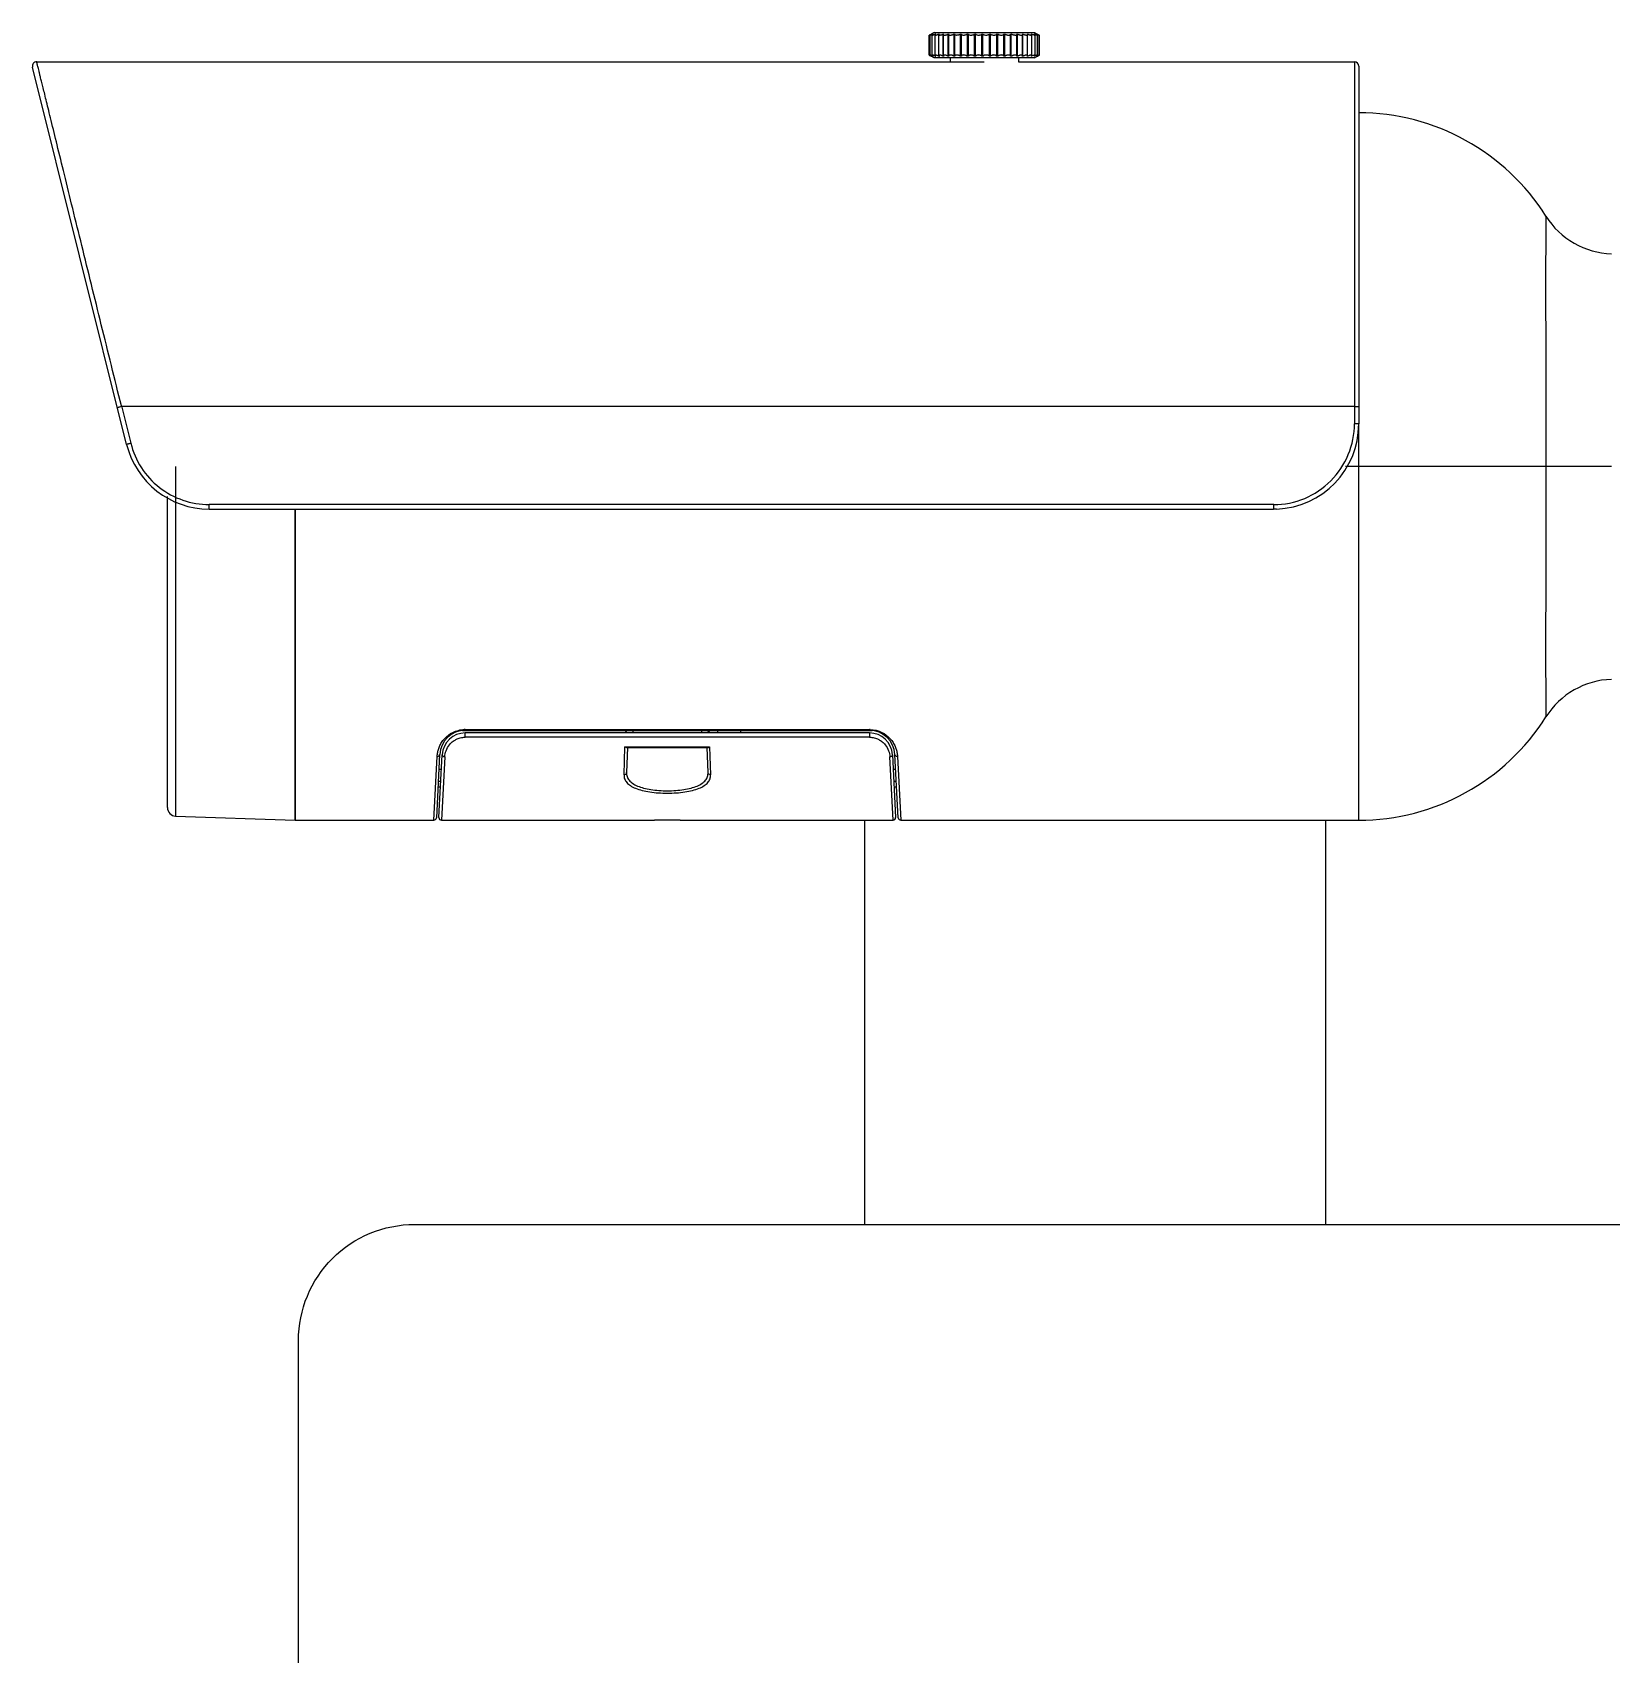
# Model space of a CAD drawing. Header units: millimetres. Extents: x 789 to 15176, y 607 to 3602.
# Drawn here: x 13111 to 14473, y 2115 to 3514 of the extents above; entities that cross this region are included whole.
import ezdxf

# ---------------------------------------------------------------- set-up
doc = ezdxf.new("R2010")
doc.units = ezdxf.units.MM
doc.layers.add('ASSEM_MEMBER_1', color=7, linetype='Continuous')

msp = doc.modelspace()

# ---------------------------------------------------------------- linework, layer by layer
for p, q in [((13828.8, 2485.9), (13828.8, 2834.4)), ((14226.4, 2485.9), (14226.4, 2834.4))]:
    msp.add_line(p, q)
msp.add_lwpolyline([(13440.5, 2485.9), (14705.4, 2485.9, -0.414214), (14805.4, 2385.9), (14805.4, 1212.7, -0.414214), (14705.4, 1112.7), (13440.5, 1112.7, -0.414214), (13340.5, 1212.7), (13340.5, 2385.9, -0.414214)], format="xyb", close=True)
at = {"layer": 'ASSEM_MEMBER_1', "color": 7, "linetype": 'Continuous'}
for p, q in [((13884.2, 3494), (13884.2, 3511)), ((13885.1, 3494), (13885.1, 3511)), ((13888.5, 3513.5), (13886, 3512)), ((13886.4, 3511.9), (13886.4, 3512)), ((13886.4, 3512), (13886.5, 3512)), ((13886.8, 3493.9), (13886.8, 3511.1)), ((13887.6, 3511.8), (13887.6, 3512)), ((13887.6, 3512), (13887.9, 3512)), ((13888.5, 3513.5), (13975.1, 3513.5)), ((13889.4, 3493.8), (13889.4, 3511.1)), ((13889.8, 3511.7), (13889.8, 3512)), ((13889.8, 3512), (13890.1, 3512)), ((13892.7, 3511.3), (13892.7, 3512)), ((13892.7, 3512), (13893.2, 3512)), ((13892.7, 3493.7), (13892.7, 3511.3)), ((13896.4, 3493), (13896.4, 3512)), ((13896.4, 3512), (13897, 3512)), ((13896.7, 3511.4), (13897, 3512)), ((13896.7, 3493.6), (13896.7, 3511.4)), ((13900.8, 3493), (13900.8, 3512)), ((13900.8, 3512), (13901.5, 3512)), ((13901.3, 3511.6), (13901.5, 3512)), ((13901.3, 3493.4), (13901.3, 3511.6)), ((13905.8, 3493), (13905.8, 3512)), ((13905.8, 3512), (13906.6, 3512)), ((13906.5, 3511.8), (13906.6, 3512)), ((13906.5, 3493.2), (13906.5, 3511.8)), ((13911.3, 3493), (13911.3, 3512)), ((13911.3, 3512), (13912.1, 3512)), ((13912.1, 3512), (13912.1, 3512)), ((13912.1, 3493), (13912.1, 3512)), ((13917.2, 3493), (13917.2, 3512)), ((13917.2, 3512), (13918.1, 3512)), ((13918.1, 3493), (13918.1, 3512)), ((13923.4, 3493), (13923.4, 3512)), ((13923.4, 3512), (13924.3, 3512)), ((13924.3, 3493), (13924.3, 3512)), ((13929.8, 3493), (13929.8, 3512)), ((13929.8, 3512), (13930.7, 3512)), ((13930.7, 3493), (13930.7, 3512)), ((13936.2, 3493), (13936.2, 3512)), ((13936.2, 3512), (13937.1, 3512)), ((13937.1, 3493), (13937.1, 3512)), ((13942.5, 3493), (13942.5, 3512)), ((13942.5, 3512), (13943.4, 3512)), ((13943.4, 3493), (13943.4, 3512)), ((13948.6, 3493), (13948.6, 3512)), ((13948.6, 3512), (13949.4, 3512)), ((13949.4, 3493), (13949.4, 3512)), ((13954.4, 3512), (13954.4, 3511.9)), ((13954.4, 3512), (13955.1, 3512)), ((13954.4, 3493.1), (13954.4, 3511.9)), ((13955.1, 3493), (13955.1, 3512)), ((13959.7, 3512), (13959.8, 3511.7)), ((13959.7, 3512), (13960.4, 3512)), ((13959.8, 3493.3), (13959.8, 3511.7)), ((13960.4, 3493), (13960.4, 3512)), ((13964.5, 3512), (13964.7, 3511.5)), ((13964.5, 3512), (13965.1, 3512)), ((13964.7, 3493.5), (13964.7, 3511.5)), ((13965.1, 3493), (13965.1, 3512)), ((13968.7, 3512), (13969.1, 3511.3)), ((13968.7, 3512), (13969.2, 3512)), ((13969.1, 3493.7), (13969.1, 3511.3)), ((13969.2, 3493), (13969.2, 3512)), ((13972.1, 3512), (13972.5, 3512)), ((13972.5, 3511.5), (13972.5, 3512)), ((13972.7, 3493.8), (13972.7, 3511.2)), ((13974.8, 3512), (13975.1, 3512)), ((13975.1, 3513.5), (13979.2, 3511.2)), ((13975.1, 3511.7), (13975.1, 3512)), ((13975.7, 3493.9), (13975.7, 3511.1)), ((13976.6, 3512), (13976.8, 3512)), ((13976.8, 3511.9), (13976.8, 3512)), ((13977.6, 3512), (13977.6, 3512)), ((13977.8, 3494), (13977.8, 3511)), ((13979.1, 3494), (13979.1, 3511)), ((13979.5, 3511), (13979.2, 3511.1)), ((13979.5, 3494), (13979.5, 3511)), ((13192.3, 3158.2), (13111.2, 3483.6)), ((13114.7, 3488.2), (13799.8, 3488.2)), ((13931.8, 3488), (13821.8, 3488)), ((13888.5, 3491.5), (13886, 3493)), ((13886.4, 3493), (13886.4, 3493.1)), ((13886.5, 3493), (13886.4, 3493)), ((13887.6, 3493), (13887.6, 3493.2)), ((13887.9, 3493), (13887.6, 3493)), ((13975.1, 3491.5), (13888.5, 3491.5)), ((13889.8, 3493), (13889.8, 3493.3)), ((13890.1, 3493), (13889.8, 3493)), ((13892.7, 3493), (13892.7, 3493.7)), ((13893.2, 3493), (13892.7, 3493)), ((13897, 3493), (13896.4, 3493)), ((13896.7, 3493.6), (13897, 3493)), ((13901.5, 3493), (13900.8, 3493)), ((13901.3, 3493.4), (13901.5, 3493)), ((13902.5, 3491.5), (13902.5, 3488)), ((13906.6, 3493), (13905.8, 3493)), ((13906.5, 3493.2), (13906.6, 3493)), ((13912.1, 3493), (13911.3, 3493)), ((13912.1, 3493), (13912.1, 3493)), ((13918.1, 3493), (13917.2, 3493)), ((13924.3, 3493), (13923.4, 3493)), ((13930.7, 3493), (13929.8, 3493)), ((13937.1, 3493), (13936.2, 3493)), ((13943.4, 3493), (13942.5, 3493)), ((13949.4, 3493), (13948.6, 3493)), ((13954.4, 3493), (13954.4, 3493.1)), ((13955.1, 3493), (13954.4, 3493)), ((13959.7, 3493), (13959.8, 3493.3)), ((13960.4, 3493), (13959.7, 3493)), ((13961.2, 3491.5), (13961.2, 3488.2)), ((13961.2, 3488.2), (14251, 3488.2)), ((13964.5, 3493), (13964.7, 3493.5)), ((13965.1, 3493), (13964.5, 3493)), ((13968.7, 3493), (13969.1, 3493.7)), ((13969.2, 3493), (13968.7, 3493)), ((13972.5, 3493), (13972.1, 3493)), ((13972.5, 3493), (13972.5, 3493.5)), ((13975.1, 3493), (13974.8, 3493)), ((13975.1, 3491.5), (13979.2, 3493.8)), ((13975.1, 3493), (13975.1, 3493.3)), ((13976.8, 3493), (13976.6, 3493)), ((13976.8, 3493), (13976.8, 3493.1)), ((13977.6, 3493), (13977.5, 3493)), ((13977.6, 3493), (13977.6, 3493)), ((13979.5, 3494), (13978.9, 3493.7)), ((13979.5, 3494), (13979.5, 3494)), ((14251, 3488.2), (14251, 3176.2)), ((14254.7, 3484.5), (14254.7, 3176)), ((13187.8, 3191.5), (13195.9, 3159.4)), ((13187.9, 3191.2), (14251, 3191.2)), ((14254.7, 2834.4), (14254.7, 3176)), ((13234.5, 3139.3), (13234.5, 2837.9)), ((14472.7, 3139.3), (14243.4, 3139.3)), ((13227.4, 2845.2), (13227.4, 3113.3)), ((14181.4, 3106.5), (13263.5, 3106.5)), ((13263.5, 3102.6), (13263.5, 3106.5)), ((14181.3, 3106.5), (14181.3, 3102.6)), ((13263.5, 3102.6), (14181.3, 3102.6)), ((13337.5, 3102.6), (13337.5, 2834.4)), ((13337.5, 2834.4), (13337.5, 3102.6)), ((14183.9, 3102.6), (14181.3, 3102.6)), ((13482, 2911.7), (13484.2, 2911.7)), ((13484.2, 2912.6), (13832.8, 2912.6)), ((13484.2, 2911.8), (13484.2, 2912.6)), ((13484.2, 2911.8), (13832.8, 2911.8)), ((13832.8, 2909.6), (13484.2, 2909.6)), ((13484.2, 2905.9), (13484.2, 2909.6)), ((13624, 2911.8), (13621.8, 2909.6)), ((13629.2, 2909.6), (13629.2, 2911.8)), ((13687.9, 2911.8), (13687.9, 2909.6)), ((13695.2, 2909.6), (13693, 2911.8)), ((13701.9, 2911.8), (13701.8, 2909.6)), ((13721.5, 2911.8), (13721.6, 2909.6)), ((13832.8, 2912.6), (13832.8, 2911.8)), ((13832.8, 2911.7), (13835, 2911.7)), ((13832.8, 2909.6), (13832.8, 2905.9)), ((13832.8, 2905.9), (13484.2, 2905.9)), ((13621.2, 2873.6), (13622, 2897.7)), ((13622, 2897.7), (13695, 2897.7)), ((13623.4, 2897.1), (13693.6, 2897.1)), ((13624.1, 2897.1), (13623.4, 2875.4)), ((13693.6, 2875.4), (13692.9, 2897.1)), ((13695, 2897.7), (13695.8, 2873.6)), ((13457.2, 2834.4), (13460, 2889.3)), ((13462.2, 2891), (13459.4, 2836.5)), ((13461.6, 2836.8), (13464.4, 2890.8)), ((13466.6, 2889), (13463.8, 2834.4)), ((13853.2, 2834.4), (13850.4, 2889)), ((13852.6, 2890.8), (13855.4, 2836.8)), ((13857.6, 2836.5), (13854.8, 2891)), ((13857, 2889.3), (13859.8, 2834.4)), ((13461, 2867.9), (13463.2, 2867.9)), ((13463.8, 2878), (13461.6, 2878)), ((13855.5, 2878), (13853.3, 2878)), ((13853.8, 2867.9), (13856, 2867.9)), ((13463, 2863), (13460.8, 2863)), ((13463, 2862.8), (13460.8, 2862.8)), ((13856.2, 2863), (13854, 2863)), ((13856.3, 2862.8), (13854.1, 2862.8)), ((13234.5, 2837.9), (13337.5, 2834.4)), ((13337.5, 2834.4), (13457.2, 2834.4)), ((13463.8, 2834.4), (13647.5, 2834.4)), ((13669.5, 2834.4), (13853.2, 2834.4)), ((13859.8, 2834.4), (14254.7, 2834.4))]:
    msp.add_line(p, q, dxfattribs=at)
for centre, radius, start, end in [((13900.8, 3484.7), 31.1, 120.8706, 121.1089), ((14041.7, 3625.8), 130.6, 240.6038, 241.2338), ((14044.4, 3630.6), 136.1, 241.2329, 241.4267), ((13114.7, 3484.5), 3.67, 90, 194.0018), ((13822.6, 5457), 1968.9, 269.334, 269.9746), ((13902.9, 3523.7), 35.1, 238.9131, 239.1254), ((14041.6, 3379.5), 130.3, 118.7676, 119.4021), ((14251, 3484.5), 3.67, 0.0004, 90), ((14254.7, 3253.3), 190.9, 32.2472, 90), ((14474.8, 3392.1), 69.4, 212.2472, 268.2524), ((14181.3, 3176), 73.4, 272.0514, 0.0022), ((13263.5, 3176), 73.4, 193.9976, 269.9978), ((14474.8, 2886.4), 69.4, 91.747, 147.7528), ((14254.7, 3025.3), 190.9, 270, 327.7528), ((13484.2, 2889.8), 22, 90, 177.0001), ((13484.2, 2889.8), 19.8, 90, 177.0001), ((13483.6, 2896.8), 15.8, 88.5292, 90.4888), ((13483.6, 2897.3), 15.3, 87.8292, 88.5217), ((13833, 2892.3), 20.3, 90.1079, 90.6196), ((13832.8, 2889.8), 22, 2.9999, 90), ((13832.8, 2889.8), 19.8, 3, 90.0001), ((13833, 2891.9), 20.7, 88.6455, 90.105), ((13234.8, 2845.2), 7.34, 180.0026, 268.091), ((13457.2, 2836.6), 2.2, 269.9155, 356.9624), ((13463.8, 2836.6), 2.2, 177.014, 269.9158), ((13658.6, 991.6), 1842.8, 90.0016, 90.3439), ((13658.3, 937.7), 1896.7, 89.661, 89.9935), ((13853.2, 2836.6), 2.2, 270.085, 2.9862), ((13859.8, 2836.6), 2.2, 183.0381, 270.0856)]:
    msp.add_arc(centre, radius, start, end, dxfattribs=at)
for points, knots in [([(13885, 3511.3), (13884.9, 3511.2), (13884.7, 3511.1), (13884.5, 3511.1), (13884.4, 3511), (13884.3, 3511), (13884.3, 3511), (13884.2, 3511), (13884.2, 3511)], [0, 0, 0, 0, 0.424121, 0.74201, 0.855611, 0.93669, 0.984038, 1, 1, 1, 1]), ([(13884.2, 3511), (13884.2, 3511), (13884.3, 3511), (13884.3, 3511), (13884.4, 3511.1), (13884.4, 3511.1), (13884.5, 3511.1)], [0, 0, 0, 0, 0.08451, 0.281378, 0.588474, 1, 1, 1, 1]), ([(13884.5, 3511.1), (13884.5, 3511.1), (13884.6, 3511.2), (13884.7, 3511.3), (13884.8, 3511.3)], [0, 0, 0, 0, 0.218883, 1, 1, 1, 1]), ([(13884.9, 3511.4), (13884.9, 3511.4), (13885.3, 3511.6), (13885.7, 3511.9), (13886, 3512)], [0, 0, 0, 0, 0.218281, 1, 1, 1, 1]), ([(13886.4, 3512), (13886.2, 3512), (13885.8, 3511.7), (13885.3, 3511.5), (13885, 3511.3)], [0, 0, 0, 0, 0.276414, 1, 1, 1, 1]), ([(13885.1, 3511), (13885.1, 3511), (13885.2, 3511.1), (13885.2, 3511.1), (13885.4, 3511.3), (13885.5, 3511.4), (13885.7, 3511.5), (13886, 3511.7), (13886.3, 3511.9), (13886.5, 3512)], [0, 0, 0, 0, 0.036684, 0.10192, 0.195864, 0.316095, 0.459711, 0.623694, 1, 1, 1, 1]), ([(13887.6, 3512), (13887.3, 3511.9), (13886.9, 3511.6), (13886.3, 3511.4), (13885.9, 3511.2), (13885.6, 3511.1), (13885.4, 3511), (13885.2, 3511), (13885.2, 3511), (13885.1, 3511), (13885.1, 3511), (13885.1, 3511)], [0, 0, 0, 0, 0.380141, 0.551899, 0.703437, 0.828355, 0.920542, 0.952913, 0.975833, 0.990157, 1, 1, 1, 1]), ([(13886.8, 3511.1), (13886.8, 3511.1), (13886.9, 3511.1), (13886.9, 3511.3), (13887.2, 3511.5), (13887.5, 3511.7), (13887.7, 3511.9), (13887.9, 3512)], [0, 0, 0, 0, 0.051713, 0.125065, 0.339961, 0.637133, 1, 1, 1, 1]), ([(13889.8, 3512), (13889.6, 3511.9), (13889.2, 3511.8), (13888.7, 3511.5), (13888.2, 3511.3), (13887.8, 3511.1), (13887.4, 3511), (13887.2, 3511), (13887.1, 3511), (13887, 3511), (13886.9, 3511), (13886.8, 3511), (13886.8, 3511), (13886.8, 3511.1)], [0, 0, 0, 0, 0.187432, 0.36969, 0.540142, 0.691903, 0.817468, 0.868294, 0.910215, 0.942992, 0.967103, 0.984405, 1, 1, 1, 1]), ([(13889.4, 3511.1), (13889.4, 3511.2), (13889.4, 3511.3), (13889.7, 3511.7), (13889.9, 3511.9), (13890.1, 3512)], [0, 0, 0, 0, 0.149572, 0.368077, 1, 1, 1, 1]), ([(13892.7, 3512), (13892.5, 3511.9), (13892.1, 3511.7), (13891.6, 3511.5), (13891, 3511.2), (13890.5, 3511.1), (13890, 3511), (13889.7, 3511), (13889.5, 3511), (13889.4, 3511), (13889.4, 3511.1), (13889.4, 3511.1), (13889.4, 3511.1)], [0, 0, 0, 0, 0.179451, 0.357112, 0.525776, 0.677646, 0.804175, 0.8981, 0.932093, 0.958283, 0.979355, 1, 1, 1, 1]), ([(13892.7, 3511.3), (13892.7, 3511.3), (13892.7, 3511.4), (13892.9, 3511.7), (13893, 3511.9), (13893.2, 3512)], [0, 0, 0, 0, 0.175799, 0.399973, 1, 1, 1, 1]), ([(13896.4, 3512), (13896.2, 3511.9), (13895.8, 3511.7), (13895.2, 3511.4), (13894.5, 3511.2), (13893.9, 3511), (13893.4, 3511), (13893.1, 3511), (13892.9, 3511), (13892.8, 3511.1), (13892.7, 3511.2), (13892.7, 3511.2), (13892.7, 3511.3)], [0, 0, 0, 0, 0.170684, 0.343201, 0.509884, 0.661972, 0.789825, 0.885791, 0.921438, 0.950257, 0.975063, 1, 1, 1, 1]), ([(13900.8, 3512), (13900.6, 3511.9), (13900.2, 3511.7), (13899.5, 3511.4), (13898.8, 3511.2), (13898.1, 3511), (13897.6, 3510.9), (13897.1, 3511), (13896.9, 3511.1), (13896.8, 3511.2), (13896.7, 3511.3), (13896.7, 3511.4), (13896.7, 3511.4)], [0, 0, 0, 0, 0.161374, 0.328391, 0.493058, 0.64563, 0.775228, 0.873888, 0.911609, 0.943191, 0.97146, 1, 1, 1, 1]), ([(13905.8, 3512), (13905.6, 3511.9), (13905.1, 3511.6), (13904.4, 3511.3), (13903.7, 3511.1), (13902.9, 3511), (13902.3, 3510.9), (13901.8, 3511), (13901.5, 3511.2), (13901.4, 3511.4), (13901.3, 3511.5), (13901.3, 3511.6)], [0, 0, 0, 0, 0.151712, 0.313022, 0.47578, 0.629248, 0.761198, 0.863232, 0.93698, 0.968395, 1, 1, 1, 1]), ([(13911.3, 3512), (13911.1, 3511.9), (13910.7, 3511.6), (13909.9, 3511.3), (13909.1, 3511.1), (13908.3, 3511), (13907.6, 3511), (13907, 3511.1), (13906.7, 3511.3), (13906.5, 3511.6), (13906.5, 3511.7), (13906.5, 3511.8)], [0, 0, 0, 0, 0.14154, 0.2967, 0.457434, 0.612005, 0.74675, 0.852661, 0.931575, 0.965819, 1, 1, 1, 1]), ([(13917.2, 3512), (13917, 3511.9), (13916.6, 3511.6), (13915.8, 3511.3), (13914.9, 3511), (13914, 3510.9), (13913.3, 3511), (13912.6, 3511.2), (13912.3, 3511.5), (13912.2, 3511.8), (13912.1, 3511.9), (13912.1, 3512)], [0, 0, 0, 0, 0.131021, 0.279656, 0.43834, 0.594331, 0.732413, 0.842727, 0.926887, 0.963691, 1, 1, 1, 1]), ([(13923.4, 3512), (13923.3, 3511.9), (13922.8, 3511.6), (13922.1, 3511.2), (13921.2, 3511), (13920.3, 3510.9), (13919.5, 3511), (13918.8, 3511.2), (13918.3, 3511.6), (13918.1, 3511.9), (13918.1, 3512)], [0, 0, 0, 0, 0.117515, 0.255246, 0.407793, 0.563664, 0.707553, 0.827841, 0.92247, 1, 1, 1, 1]), ([(13929.8, 3512), (13929.7, 3511.9), (13929.3, 3511.6), (13928.6, 3511.2), (13927.8, 3511), (13926.9, 3510.9), (13926, 3511), (13925.1, 3511.3), (13924.5, 3511.7), (13924.3, 3512)], [0, 0, 0, 0, 0.104258, 0.230038, 0.374828, 0.529209, 0.678443, 0.809399, 1, 1, 1, 1]), ([(13931.8, 3511.2), (13931.6, 3511.3), (13931.2, 3511.5), (13930.8, 3511.9), (13930.7, 3512)], [0, 0, 0, 0, 0.552225, 1, 1, 1, 1]), ([(13936.2, 3512), (13936, 3511.8), (13935.7, 3511.5), (13935, 3511.2), (13934.2, 3511), (13933.1, 3510.9), (13932.2, 3511.1), (13931.8, 3511.2)], [0, 0, 0, 0, 0.184229, 0.300372, 0.432011, 0.722159, 1, 1, 1, 1]), ([(13942.5, 3512), (13942.4, 3511.9), (13942.2, 3511.6), (13941.7, 3511.2), (13941, 3511), (13940.1, 3510.9), (13939.2, 3511), (13938.3, 3511.2), (13937.6, 3511.6), (13937.2, 3511.9), (13937.1, 3512)], [0, 0, 0, 0, 0.081557, 0.182311, 0.307907, 0.454465, 0.609469, 0.757976, 0.889471, 1, 1, 1, 1]), ([(13948.6, 3512), (13948.6, 3511.9), (13948.6, 3511.8), (13948.4, 3511.5), (13948, 3511.2), (13947.4, 3511), (13946.5, 3510.9), (13945.6, 3511), (13944.8, 3511.2), (13944, 3511.6), (13943.5, 3511.9), (13943.4, 3512)], [0, 0, 0, 0, 0.03693, 0.075231, 0.163906, 0.278608, 0.41946, 0.575673, 0.731843, 0.875493, 1, 1, 1, 1]), ([(13954.4, 3511.9), (13954.4, 3511.8), (13954.4, 3511.7), (13954.2, 3511.4), (13953.9, 3511.1), (13953.3, 3511), (13952.6, 3510.9), (13951.7, 3511), (13950.9, 3511.3), (13950.1, 3511.6), (13949.6, 3511.9), (13949.4, 3512)], [0, 0, 0, 0, 0.035321, 0.070908, 0.152486, 0.260598, 0.396992, 0.552197, 0.711889, 0.863747, 1, 1, 1, 1]), ([(13959.8, 3511.7), (13959.8, 3511.6), (13959.8, 3511.5), (13959.7, 3511.3), (13959.4, 3511.1), (13959.1, 3511), (13958.7, 3511), (13958.1, 3511), (13957.4, 3511.1), (13956.6, 3511.3), (13955.8, 3511.6), (13955.4, 3511.9), (13955.1, 3512)], [0, 0, 0, 0, 0.032966, 0.065841, 0.142172, 0.190461, 0.246425, 0.379708, 0.533617, 0.695298, 0.853434, 1, 1, 1, 1]), ([(13964.7, 3511.5), (13964.7, 3511.4), (13964.7, 3511.3), (13964.6, 3511.2), (13964.3, 3511), (13963.8, 3510.9), (13963.2, 3511), (13962.5, 3511.1), (13961.8, 3511.4), (13961.1, 3511.7), (13960.6, 3511.9), (13960.4, 3512)], [0, 0, 0, 0, 0.030163, 0.060068, 0.131304, 0.231672, 0.362457, 0.515491, 0.679245, 0.843406, 1, 1, 1, 1]), ([(13969.1, 3511.3), (13969.1, 3511.3), (13969, 3511.2), (13969, 3511.1), (13968.9, 3511), (13968.6, 3511), (13968.3, 3511), (13967.9, 3511), (13967.6, 3511.1), (13967.4, 3511.1), (13967.1, 3511.2), (13966.8, 3511.3), (13966.3, 3511.4), (13965.8, 3511.7), (13965.3, 3511.9), (13965.1, 3512)], [0, 0, 0, 0, 0.026824, 0.053407, 0.08361, 0.120304, 0.217576, 0.34623, 0.382506, 0.420103, 0.498586, 0.580396, 0.664274, 0.833971, 1, 1, 1, 1]), ([(13972.7, 3511.2), (13972.7, 3511.2), (13972.7, 3511.1), (13972.7, 3511), (13972.6, 3511), (13972.4, 3511), (13972, 3511), (13971.5, 3511.1), (13971, 3511.2), (13970.4, 3511.4), (13969.8, 3511.7), (13969.4, 3511.9), (13969.2, 3512)], [0, 0, 0, 0, 0.022892, 0.045867, 0.073372, 0.108136, 0.203055, 0.3302, 0.482169, 0.649844, 0.824892, 1, 1, 1, 1]), ([(13972.1, 3512), (13972.3, 3511.9), (13972.5, 3511.7), (13972.7, 3511.4), (13972.7, 3511.3), (13972.7, 3511.2)], [0, 0, 0, 0, 0.616239, 0.837333, 1, 1, 1, 1]), ([(13975.7, 3511.1), (13975.7, 3511.1), (13975.6, 3511), (13975.6, 3511), (13975.5, 3511), (13975.4, 3511), (13975.2, 3511), (13975, 3511), (13974.5, 3511.2), (13973.6, 3511.5), (13972.9, 3511.8), (13972.5, 3512)], [0, 0, 0, 0, 0.018224, 0.037406, 0.062464, 0.09582, 0.13808, 0.189145, 0.315208, 0.636536, 1, 1, 1, 1]), ([(13974.8, 3512), (13974.9, 3511.9), (13975.1, 3511.8), (13975.4, 3511.5), (13975.6, 3511.3), (13975.7, 3511.2), (13975.7, 3511.1)], [0, 0, 0, 0, 0.354916, 0.647096, 0.86354, 1, 1, 1, 1]), ([(13977.8, 3511), (13977.8, 3510.9), (13977.6, 3511), (13977.4, 3511), (13977.2, 3511.1), (13976.9, 3511.2), (13976.5, 3511.3), (13976.1, 3511.5), (13975.6, 3511.8), (13975.2, 3511.9), (13975.1, 3512)], [0, 0, 0, 0, 0.076934, 0.118999, 0.170065, 0.296327, 0.449268, 0.621805, 0.807465, 1, 1, 1, 1]), ([(13976.6, 3512), (13976.8, 3511.9), (13977.1, 3511.7), (13977.4, 3511.5), (13977.6, 3511.3), (13977.7, 3511.2), (13977.8, 3511.1), (13977.8, 3511), (13977.8, 3511)], [0, 0, 0, 0, 0.370128, 0.672677, 0.792001, 0.886959, 0.956013, 1, 1, 1, 1]), ([(13978, 3511.4), (13977.9, 3511.4), (13977.5, 3511.6), (13977.1, 3511.9), (13976.8, 3512)], [0, 0, 0, 0, 0.230234, 1, 1, 1, 1]), ([(13977.5, 3512), (13977.8, 3511.9), (13978, 3511.7), (13978.4, 3511.5), (13978.6, 3511.3), (13978.8, 3511.2), (13979, 3511.1), (13979, 3511), (13979.1, 3511), (13979.1, 3511), (13979.1, 3511)], [0, 0, 0, 0, 0.381161, 0.547799, 0.693506, 0.814699, 0.907868, 0.969835, 0.988697, 1, 1, 1, 1]), ([(13979.1, 3511), (13979.1, 3511), (13979.1, 3511), (13979, 3511), (13979, 3511), (13979, 3511), (13978.9, 3511), (13978.8, 3511), (13978.6, 3511.1), (13978.4, 3511.2), (13978.2, 3511.3), (13978, 3511.4)], [0, 0, 0, 0, 0.020449, 0.040457, 0.068662, 0.105296, 0.15039, 0.265151, 0.410521, 0.583673, 1, 1, 1, 1]), ([(13187.8, 3191.5), (13182, 3214.8), (13173.4, 3249.7), (13162, 3295.8), (13153.8, 3329.2), (13146, 3360.9), (13138.9, 3389.9), (13132.7, 3415.2), (13128.2, 3433.5), (13125.2, 3445.9), (13123.3, 3453.4), (13121.8, 3459.9), (13120.4, 3465.5), (13119.2, 3470.1), (13118.2, 3474.1), (13117.4, 3477.3), (13116.8, 3480), (13116.2, 3482.2), (13115.8, 3484), (13115.4, 3485.4), (13115.2, 3486.4), (13115, 3487.2), (13114.9, 3487.7), (13114.8, 3487.9), (13114.8, 3488.1), (13114.8, 3488.1), (13114.7, 3488.2), (13114.7, 3488.2)], [0, 0, 0, 0, 0.236389, 0.352749, 0.466182, 0.574182, 0.673148, 0.75922, 0.829659, 0.858809, 0.88413, 0.905913, 0.92451, 0.940191, 0.953258, 0.964104, 0.973083, 0.980423, 0.986316, 0.990935, 0.99445, 0.997016, 0.998735, 0.999306, 0.999699, 0.999927, 1, 1, 1, 1]), ([(13884.2, 3494), (13884.2, 3494), (13884.3, 3494), (13884.3, 3494), (13884.4, 3493.9), (13884.5, 3493.9), (13884.5, 3493.9)], [0, 0, 0, 0, 0.08331, 0.280385, 0.588187, 1, 1, 1, 1]), ([(13885, 3493.7), (13884.9, 3493.8), (13884.7, 3493.8), (13884.5, 3493.9), (13884.4, 3494), (13884.4, 3494), (13884.3, 3494), (13884.3, 3494), (13884.2, 3494), (13884.2, 3494)], [0, 0, 0, 0, 0.424285, 0.597758, 0.74215, 0.855673, 0.93673, 0.984131, 1, 1, 1, 1]), ([(13884.5, 3493.9), (13884.5, 3493.8), (13884.6, 3493.8), (13884.7, 3493.7), (13884.8, 3493.7)], [0, 0, 0, 0, 0.22177, 1, 1, 1, 1]), ([(13884.9, 3493.6), (13884.9, 3493.6), (13885.3, 3493.4), (13885.7, 3493.1), (13886, 3493)], [0, 0, 0, 0, 0.21817, 1, 1, 1, 1]), ([(13886.4, 3493), (13886.2, 3493), (13885.8, 3493.3), (13885.3, 3493.5), (13885, 3493.7)], [0, 0, 0, 0, 0.276402, 1, 1, 1, 1]), ([(13885.1, 3494), (13885.1, 3494), (13885.2, 3493.9), (13885.2, 3493.8), (13885.4, 3493.7), (13885.5, 3493.6), (13885.7, 3493.5), (13886, 3493.3), (13886.3, 3493.1), (13886.5, 3493)], [0, 0, 0, 0, 0.036794, 0.102088, 0.195948, 0.316097, 0.459694, 0.62369, 1, 1, 1, 1]), ([(13887.6, 3493), (13887.3, 3493.1), (13886.9, 3493.4), (13886.3, 3493.6), (13886.1, 3493.7), (13885.8, 3493.8), (13885.6, 3493.9), (13885.4, 3494), (13885.2, 3494), (13885.2, 3494), (13885.1, 3494), (13885.1, 3494), (13885.1, 3494)], [0, 0, 0, 0, 0.380168, 0.551928, 0.630622, 0.7035, 0.828427, 0.920581, 0.952957, 0.975884, 0.990187, 1, 1, 1, 1]), ([(13889.8, 3493), (13889.6, 3493.1), (13889.2, 3493.2), (13888.7, 3493.5), (13888.2, 3493.7), (13887.8, 3493.9), (13887.4, 3494), (13887.2, 3494), (13887.1, 3494), (13887, 3494), (13886.9, 3494), (13886.8, 3494), (13886.8, 3494), (13886.8, 3493.9)], [0, 0, 0, 0, 0.18743, 0.369676, 0.540113, 0.691889, 0.817429, 0.868243, 0.910167, 0.942946, 0.967046, 0.984349, 1, 1, 1, 1]), ([(13886.8, 3493.9), (13886.8, 3493.9), (13886.9, 3493.9), (13886.9, 3493.7), (13887.2, 3493.5), (13887.5, 3493.3), (13887.7, 3493.1), (13887.9, 3493)], [0, 0, 0, 0, 0.051808, 0.125081, 0.339859, 0.637094, 1, 1, 1, 1]), ([(13892.7, 3493), (13892.5, 3493.1), (13892.1, 3493.3), (13891.6, 3493.5), (13891, 3493.7), (13890.5, 3493.9), (13890, 3494), (13889.7, 3494), (13889.5, 3494), (13889.4, 3494), (13889.4, 3493.9), (13889.4, 3493.9), (13889.4, 3493.8)], [0, 0, 0, 0, 0.179444, 0.357086, 0.525736, 0.677609, 0.80411, 0.898043, 0.932031, 0.958227, 0.979338, 1, 1, 1, 1]), ([(13889.4, 3493.8), (13889.4, 3493.8), (13889.4, 3493.7), (13889.7, 3493.3), (13889.9, 3493.1), (13890.1, 3493)], [0, 0, 0, 0, 0.149357, 0.367885, 1, 1, 1, 1]), ([(13896.4, 3493), (13896.2, 3493.1), (13895.8, 3493.3), (13895.2, 3493.6), (13894.5, 3493.8), (13893.9, 3494), (13893.4, 3494), (13893.1, 3494), (13892.9, 3494), (13892.8, 3493.9), (13892.7, 3493.8), (13892.7, 3493.8), (13892.7, 3493.7)], [0, 0, 0, 0, 0.170692, 0.343202, 0.50989, 0.66198, 0.789829, 0.885802, 0.921455, 0.950298, 0.975108, 1, 1, 1, 1]), ([(13892.7, 3493.7), (13892.7, 3493.7), (13892.7, 3493.6), (13892.9, 3493.3), (13893, 3493.1), (13893.2, 3493)], [0, 0, 0, 0, 0.175678, 0.399936, 1, 1, 1, 1]), ([(13900.8, 3493), (13900.6, 3493.1), (13900.2, 3493.3), (13899.5, 3493.6), (13898.8, 3493.8), (13898.1, 3494), (13897.6, 3494), (13897.1, 3494), (13896.9, 3493.9), (13896.8, 3493.8), (13896.7, 3493.7), (13896.7, 3493.6), (13896.7, 3493.6)], [0, 0, 0, 0, 0.161387, 0.328401, 0.493084, 0.645653, 0.775266, 0.873927, 0.911662, 0.943245, 0.971475, 1, 1, 1, 1]), ([(13905.8, 3493), (13905.6, 3493.1), (13905.1, 3493.4), (13904.4, 3493.7), (13903.7, 3493.9), (13902.9, 3494), (13902.3, 3494), (13901.8, 3494), (13901.5, 3493.8), (13901.4, 3493.6), (13901.3, 3493.5), (13901.3, 3493.4)], [0, 0, 0, 0, 0.151719, 0.31302, 0.475791, 0.629249, 0.761216, 0.863252, 0.936972, 0.968375, 1, 1, 1, 1]), ([(13911.3, 3493), (13911.1, 3493.1), (13910.7, 3493.4), (13909.9, 3493.7), (13909.1, 3493.9), (13908.3, 3494), (13907.6, 3494), (13907.2, 3493.9), (13906.9, 3493.8), (13906.7, 3493.7), (13906.5, 3493.4), (13906.5, 3493.3), (13906.5, 3493.2)], [0, 0, 0, 0, 0.141499, 0.296599, 0.457292, 0.611809, 0.746526, 0.803389, 0.852723, 0.931566, 0.965817, 1, 1, 1, 1]), ([(13917.2, 3493), (13917, 3493.1), (13916.6, 3493.4), (13915.8, 3493.7), (13914.9, 3494), (13914, 3494.1), (13913.4, 3494), (13912.9, 3493.9), (13912.6, 3493.7), (13912.3, 3493.5), (13912.2, 3493.2), (13912.1, 3493.1), (13912.1, 3493)], [0, 0, 0, 0, 0.130979, 0.279556, 0.438191, 0.594137, 0.732178, 0.791159, 0.842777, 0.926897, 0.963701, 1, 1, 1, 1]), ([(13923.4, 3493), (13923.3, 3493.1), (13922.8, 3493.4), (13922.1, 3493.8), (13921.2, 3494), (13920.3, 3494.1), (13919.5, 3494), (13918.8, 3493.8), (13918.3, 3493.4), (13918.1, 3493.1), (13918.1, 3493)], [0, 0, 0, 0, 0.117515, 0.25524, 0.407787, 0.563668, 0.707561, 0.827835, 0.922457, 1, 1, 1, 1]), ([(13929.8, 3493), (13929.7, 3493.1), (13929.3, 3493.4), (13928.6, 3493.8), (13927.8, 3494), (13926.9, 3494.1), (13926.1, 3494), (13925.6, 3493.9), (13924.9, 3493.7), (13924.5, 3493.3), (13924.3, 3493)], [0, 0, 0, 0, 0.104236, 0.229987, 0.374747, 0.529106, 0.678315, 0.746734, 0.809433, 1, 1, 1, 1]), ([(13931.8, 3493.8), (13931.6, 3493.7), (13931.2, 3493.5), (13930.8, 3493.1), (13930.7, 3493)], [0, 0, 0, 0, 0.552195, 1, 1, 1, 1]), ([(13936.2, 3493), (13936, 3493.2), (13935.7, 3493.5), (13935, 3493.8), (13934.2, 3494), (13933.1, 3494.1), (13932.2, 3493.9), (13931.8, 3493.8)], [0, 0, 0, 0, 0.184292, 0.300475, 0.432076, 0.72214, 1, 1, 1, 1]), ([(13942.5, 3493), (13942.4, 3493.1), (13942.2, 3493.4), (13941.7, 3493.8), (13941, 3494), (13940.1, 3494.1), (13939.2, 3494), (13938.3, 3493.8), (13937.6, 3493.4), (13937.2, 3493.1), (13937.1, 3493)], [0, 0, 0, 0, 0.081553, 0.182311, 0.307904, 0.454473, 0.609481, 0.757975, 0.889454, 1, 1, 1, 1]), ([(13948.6, 3493), (13948.6, 3493), (13948.6, 3493.2), (13948.4, 3493.5), (13948, 3493.8), (13947.4, 3494), (13946.5, 3494.1), (13945.6, 3494), (13944.8, 3493.8), (13944, 3493.4), (13943.5, 3493.1), (13943.4, 3493)], [0, 0, 0, 0, 0.036927, 0.075224, 0.16391, 0.278606, 0.419468, 0.575687, 0.731842, 0.875475, 1, 1, 1, 1]), ([(13954.4, 3493.1), (13954.4, 3493.2), (13954.4, 3493.3), (13954.2, 3493.6), (13953.9, 3493.9), (13953.3, 3494), (13952.6, 3494.1), (13951.7, 3493.9), (13950.9, 3493.7), (13950.1, 3493.4), (13949.6, 3493.1), (13949.4, 3493)], [0, 0, 0, 0, 0.035316, 0.070903, 0.152504, 0.260595, 0.397009, 0.552215, 0.711885, 0.863729, 1, 1, 1, 1]), ([(13959.8, 3493.3), (13959.8, 3493.4), (13959.8, 3493.5), (13959.7, 3493.7), (13959.4, 3493.9), (13959.1, 3494), (13958.7, 3494), (13958.1, 3494), (13957.4, 3493.9), (13956.6, 3493.7), (13955.8, 3493.4), (13955.4, 3493.1), (13955.1, 3493)], [0, 0, 0, 0, 0.032967, 0.065853, 0.142204, 0.190473, 0.246428, 0.379732, 0.533644, 0.695289, 0.853415, 1, 1, 1, 1]), ([(13964.7, 3493.5), (13964.7, 3493.5), (13964.7, 3493.6), (13964.6, 3493.8), (13964.4, 3493.9), (13964.1, 3494), (13963.7, 3494), (13963.2, 3494), (13962.5, 3493.9), (13961.8, 3493.6), (13961.1, 3493.3), (13960.6, 3493.1), (13960.4, 3493)], [0, 0, 0, 0, 0.03017, 0.060088, 0.131288, 0.177593, 0.231882, 0.362643, 0.515645, 0.679311, 0.843427, 1, 1, 1, 1]), ([(13969.1, 3493.7), (13969.1, 3493.7), (13969, 3493.8), (13969, 3493.9), (13968.9, 3494), (13968.6, 3494), (13968.3, 3494), (13967.7, 3494), (13967.1, 3493.8), (13966.4, 3493.6), (13965.8, 3493.3), (13965.3, 3493.1), (13965.1, 3493)], [0, 0, 0, 0, 0.026852, 0.05345, 0.083632, 0.120303, 0.217606, 0.346275, 0.498593, 0.664216, 0.833934, 1, 1, 1, 1]), ([(13972.7, 3493.8), (13972.7, 3493.8), (13972.7, 3493.9), (13972.7, 3494), (13972.6, 3494), (13972.4, 3494), (13972, 3494), (13971.5, 3493.9), (13971, 3493.8), (13970.4, 3493.6), (13969.8, 3493.3), (13969.4, 3493.1), (13969.2, 3493)], [0, 0, 0, 0, 0.022903, 0.045843, 0.073312, 0.108075, 0.20302, 0.33018, 0.482148, 0.649789, 0.82486, 1, 1, 1, 1]), ([(13972.1, 3493), (13972.3, 3493.1), (13972.5, 3493.3), (13972.7, 3493.6), (13972.7, 3493.7), (13972.7, 3493.8)], [0, 0, 0, 0, 0.616114, 0.83722, 1, 1, 1, 1]), ([(13975.7, 3493.9), (13975.7, 3493.9), (13975.6, 3494), (13975.6, 3494), (13975.5, 3494), (13975.4, 3494), (13975.2, 3494), (13975, 3494), (13974.5, 3493.8), (13973.6, 3493.5), (13972.9, 3493.2), (13972.5, 3493)], [0, 0, 0, 0, 0.018168, 0.037297, 0.06235, 0.095725, 0.137993, 0.189059, 0.315162, 0.636455, 1, 1, 1, 1]), ([(13974.8, 3493), (13974.9, 3493.1), (13975.1, 3493.2), (13975.4, 3493.5), (13975.6, 3493.7), (13975.7, 3493.8), (13975.7, 3493.9)], [0, 0, 0, 0, 0.354861, 0.647005, 0.86349, 1, 1, 1, 1]), ([(13977.8, 3494), (13977.8, 3494), (13977.6, 3494), (13977.4, 3494), (13977.2, 3493.9), (13976.9, 3493.8), (13976.5, 3493.7), (13976.1, 3493.5), (13975.6, 3493.2), (13975.2, 3493.1), (13975.1, 3493)], [0, 0, 0, 0, 0.076972, 0.119028, 0.170106, 0.296387, 0.449269, 0.621776, 0.807453, 1, 1, 1, 1]), ([(13976.6, 3493), (13976.8, 3493.1), (13977.1, 3493.3), (13977.4, 3493.5), (13977.6, 3493.7), (13977.7, 3493.8), (13977.8, 3493.9), (13977.8, 3493.9), (13977.8, 3494)], [0, 0, 0, 0, 0.370161, 0.672744, 0.792105, 0.887119, 0.956175, 1, 1, 1, 1]), ([(13978, 3493.6), (13977.9, 3493.6), (13977.5, 3493.4), (13977.1, 3493.1), (13976.8, 3493)], [0, 0, 0, 0, 0.230167, 1, 1, 1, 1]), ([(13977.5, 3493), (13977.8, 3493.1), (13978, 3493.3), (13978.4, 3493.5), (13978.6, 3493.7), (13978.8, 3493.8), (13979, 3493.9), (13979, 3494), (13979.1, 3494), (13979.1, 3494), (13979.1, 3494)], [0, 0, 0, 0, 0.381233, 0.5479, 0.693637, 0.814885, 0.908087, 0.969969, 0.988756, 1, 1, 1, 1]), ([(13979.1, 3494), (13979.1, 3494), (13979.1, 3494), (13979, 3494), (13979, 3494), (13979, 3494), (13978.9, 3494), (13978.8, 3494), (13978.6, 3493.9), (13978.4, 3493.8), (13978.2, 3493.7), (13978, 3493.6)], [0, 0, 0, 0, 0.020527, 0.040546, 0.068736, 0.105344, 0.150418, 0.265221, 0.41066, 0.583793, 1, 1, 1, 1]), ([(14416.1, 3355.1), (14416.1, 3355.2), (14416.1, 3354.7), (14416.1, 3354.6), (14416.1, 3353.8), (14416.1, 3352.8), (14416.1, 3351.1), (14416.1, 3349.1), (14416.1, 3345.4), (14416, 3339.8), (14415.9, 3331.8), (14415.9, 3322.2), (14415.8, 3310.9), (14415.8, 3297.9), (14415.8, 3283.1), (14415.9, 3260), (14416, 3227.6), (14416.1, 3185), (14416.1, 3155), (14416.1, 3139.3)], [0, 0, 0, 0, 0.001123, 0.002518, 0.004461, 0.009971, 0.017609, 0.027329, 0.03908, 0.068474, 0.105444, 0.149917, 0.201992, 0.262193, 0.330953, 0.407861, 0.582717, 0.782195, 1, 1, 1, 1]), ([(13184.4, 3190.1), (13184.4, 3190.1), (13184.5, 3190.1), (13184.6, 3190.2), (13184.9, 3190.3), (13185.4, 3190.5), (13185.9, 3190.6), (13186.8, 3190.9), (13187.5, 3191), (13187.9, 3191.2)], [0, 0, 0, 0, 0.01763, 0.068075, 0.156689, 0.282299, 0.440633, 0.621078, 1, 1, 1, 1]), ([(14251, 3191.2), (14251.5, 3191.2), (14252.1, 3191.1), (14253, 3191.1), (14253.6, 3191.1), (14254, 3191.1), (14254.4, 3191), (14254.6, 3191), (14254.7, 3191), (14254.7, 3191)], [0, 0, 0, 0, 0.366513, 0.544859, 0.704261, 0.833539, 0.926712, 0.980781, 1, 1, 1, 1]), ([(14181.4, 3106.5), (14190.5, 3106.5), (14208.8, 3110.1), (14231.9, 3125.7), (14247.4, 3148.8), (14251, 3167.2), (14251, 3176.2)], [0, 0, 0, 0, 0.250166, 0.500221, 0.750145, 1, 1, 1, 1]), ([(14254.7, 3176), (14254.7, 3176), (14254.6, 3176), (14254.4, 3176.1), (14254, 3176.1), (14253.6, 3176.1), (14253, 3176.1), (14252.2, 3176.2), (14251.5, 3176.2), (14251, 3176.2)], [0, 0, 0, 0, 0.021707, 0.079154, 0.17169, 0.295693, 0.446652, 0.618935, 1, 1, 1, 1]), ([(13195.9, 3159.3), (13195.4, 3159.2), (13194.7, 3159), (13193.9, 3158.8), (13193.4, 3158.6), (13192.9, 3158.5), (13192.6, 3158.4), (13192.4, 3158.3), (13192.3, 3158.2), (13192.3, 3158.2)], [0, 0, 0, 0, 0.380185, 0.552498, 0.703667, 0.827959, 0.920755, 0.978363, 1, 1, 1, 1]), ([(13195.9, 3159.4), (13197.7, 3151.9), (13203.9, 3137.5), (13219.8, 3120.3), (13240.3, 3109.1), (13255.8, 3106.5), (13263.5, 3106.5)], [0, 0, 0, 0, 0.249868, 0.499808, 0.749855, 1, 1, 1, 1]), ([(14416.1, 3139.3), (14416.1, 3123.6), (14416.1, 3093.6), (14416, 3051), (14415.9, 3018.5), (14415.8, 2995.5), (14415.8, 2980.7), (14415.8, 2967.6), (14415.9, 2956.4), (14415.9, 2946.8), (14416, 2939.8), (14416.1, 2935), (14416.1, 2932.1), (14416.1, 2929.5), (14416.1, 2927.4), (14416.1, 2925.8), (14416.1, 2924.7), (14416.1, 2924.1), (14416.1, 2923.7), (14416.1, 2923.5), (14416.1, 2923.5)], [0, 0, 0, 0, 0.217805, 0.417283, 0.592139, 0.669047, 0.737807, 0.798008, 0.850083, 0.894556, 0.931526, 0.947187, 0.96092, 0.972671, 0.982391, 0.990029, 0.995539, 0.997482, 0.998877, 1, 1, 1, 1]), ([(13460.3, 2891.3), (13460.4, 2892.4), (13460.8, 2894.7), (13462, 2898.1), (13463.8, 2901.5), (13467.3, 2906), (13472.3, 2909.8), (13478.3, 2912), (13481.8, 2912.6), (13483.5, 2912.6)], [0, 0, 0, 0, 0.098243, 0.202309, 0.31384, 0.433563, 0.699933, 0.847151, 1, 1, 1, 1]), ([(13833.5, 2912.6), (13836.9, 2912.5), (13843.4, 2910.9), (13849.7, 2906), (13853.2, 2901.5), (13855, 2898.1), (13856.2, 2894.7), (13856.6, 2892.5), (13856.7, 2891.3)], [0, 0, 0, 0, 0.298794, 0.565384, 0.685497, 0.797374, 0.901562, 1, 1, 1, 1]), ([(13466.6, 2889), (13466.7, 2890.8), (13467.5, 2894.6), (13470, 2898.9), (13473.1, 2902.1), (13476.3, 2904.1), (13480, 2905.6), (13482.8, 2905.9), (13484.2, 2905.9)], [0, 0, 0, 0, 0.199808, 0.425708, 0.553171, 0.692107, 0.842286, 1, 1, 1, 1]), ([(13623.4, 2897.1), (13623.2, 2897.1), (13622.7, 2897.3), (13622.2, 2897.5), (13622, 2897.7)], [0, 0, 0, 0, 0.4541, 1, 1, 1, 1]), ([(13693.6, 2897.1), (13693.8, 2897.1), (13694.3, 2897.3), (13694.8, 2897.5), (13695, 2897.7)], [0, 0, 0, 0, 0.454023, 1, 1, 1, 1]), ([(13832.8, 2905.9), (13834.2, 2905.9), (13837, 2905.6), (13840.7, 2904.1), (13843.9, 2902.1), (13847, 2898.9), (13849.5, 2894.6), (13850.3, 2890.8), (13850.4, 2889)], [0, 0, 0, 0, 0.157741, 0.307923, 0.44685, 0.574306, 0.800193, 1, 1, 1, 1]), ([(13460, 2889.3), (13460.6, 2889.3), (13461.6, 2889.6), (13462.2, 2890.5), (13462.2, 2891)], [0, 0, 0, 0, 0.539132, 1, 1, 1, 1]), ([(13466.7, 2889), (13466.1, 2889), (13465.2, 2889.3), (13464.5, 2890.1), (13464.4, 2890.6), (13464.4, 2890.8)], [0, 0, 0, 0, 0.533116, 0.784839, 1, 1, 1, 1]), ([(13850.4, 2889), (13851, 2889), (13852.2, 2889.4), (13852.6, 2890.4), (13852.6, 2890.8)], [0, 0, 0, 0, 0.61952, 1, 1, 1, 1]), ([(13857, 2889.3), (13856.4, 2889.3), (13855.4, 2889.6), (13854.8, 2890.5), (13854.8, 2891)], [0, 0, 0, 0, 0.53928, 1, 1, 1, 1]), ([(13621.2, 2873.6), (13621.1, 2872.4), (13621.5, 2870), (13623.5, 2866.6), (13626.8, 2863.9), (13631.4, 2861.6), (13637, 2859.9), (13643.6, 2858.6), (13650.9, 2857.9), (13658.5, 2857.6), (13666.1, 2857.9), (13673.4, 2858.6), (13680, 2859.9), (13685.6, 2861.6), (13690.2, 2863.9), (13693.6, 2866.6), (13695.5, 2870), (13695.9, 2872.4), (13695.8, 2873.6)], [0, 0, 0, 0, 0.039732, 0.080875, 0.128302, 0.185171, 0.25241, 0.328997, 0.412596, 0.499975, 0.587336, 0.670996, 0.747638, 0.814849, 0.871735, 0.919156, 0.960259, 1, 1, 1, 1]), ([(13621.2, 2873.6), (13621.7, 2873.5), (13622.6, 2873.8), (13623.2, 2874.7), (13623.4, 2875.2), (13623.4, 2875.4)], [0, 0, 0, 0, 0.515965, 0.77134, 1, 1, 1, 1]), ([(13623.4, 2875.4), (13623.3, 2874.3), (13623.6, 2871.9), (13625.5, 2868.6), (13628.7, 2865.9), (13633, 2863.6), (13638.3, 2861.9), (13644.5, 2860.7), (13651.4, 2859.9), (13658.6, 2859.7), (13665.7, 2859.9), (13672.5, 2860.7), (13678.7, 2861.9), (13684.1, 2863.6), (13688.4, 2865.9), (13691.5, 2868.6), (13693.4, 2871.9), (13693.7, 2874.3), (13693.6, 2875.4)], [0, 0, 0, 0, 0.041294, 0.083623, 0.131688, 0.188605, 0.255541, 0.331468, 0.414244, 0.500588, 0.586879, 0.669513, 0.74524, 0.811959, 0.868687, 0.916595, 0.958785, 1, 1, 1, 1]), ([(13695.8, 2873.6), (13695.3, 2873.5), (13694.5, 2873.8), (13693.8, 2874.7), (13693.7, 2875.2), (13693.6, 2875.4)], [0, 0, 0, 0, 0.515712, 0.771164, 1, 1, 1, 1])]:
    msp.add_open_spline(points, degree=3, knots=knots, dxfattribs=at)
for points in [[(13460, 2889.3), (13460.1, 2890), (13460.2, 2890.7), (13460.3, 2891.3)], [(13856.7, 2891.3), (13856.8, 2890.7), (13856.9, 2890), (13857, 2889.3)]]:
    msp.add_open_spline(points, degree=3, dxfattribs=at)

doc.saveas('drawing.dxf')
